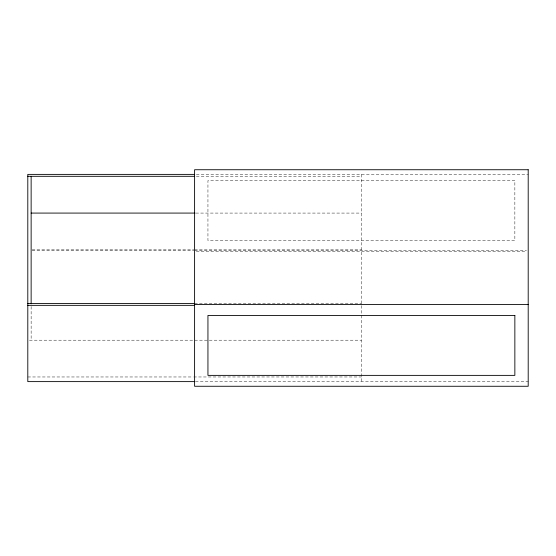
<?xml version="1.0" encoding="UTF-8"?>
<svg xmlns="http://www.w3.org/2000/svg" width="556" height="556" viewBox="0 0 556 556"><rect width="100%" height="100%" fill="white"/><g stroke="black" fill="none" stroke-linecap="round" stroke-linejoin="round"><path stroke-width="0.42" stroke-dasharray="2.78 2.08" d="M196.337 174.382L528.2 174.382M196.337 176.308L361.4 176.308M195.837 213.08L361.4 213.08M32.144 249.852L193.731 249.852M194.6 249.852L361.4 249.852M32.144 250.652L193.731 250.652M194.6 250.652L526.462 250.652M196.337 251.444L526.462 251.444M194.6 303.423L361.4 303.423M29.468 340.196L361.4 340.196M27.8 376.968L192.862 376.968M193.731 376.968L361.4 376.968M195.469 381.618L528.2 381.618M361.4 174.382L361.4 381.618M31.136 306.474L31.136 340.196M514.856 180.624L207.944 180.624L207.944 240.553L514.856 240.553L514.856 180.624"/><path stroke-width="0.83" d="M194.6 174.382L27.8 174.382L27.8 381.618L194.6 381.618M27.8 176.308L194.6 176.308M31.136 213.08L194.968 213.08M27.8 303.423L194.6 303.423M194.6 304.556L528.2 304.556M27.8 305.348L194.6 305.348M31.136 176.308L31.136 303.875M528.2 169.733L194.6 169.733L194.6 386.267L528.2 386.267L528.2 169.733M514.856 315.447L207.944 315.447L207.944 375.376L514.856 375.376L514.856 315.447"/></g></svg>
